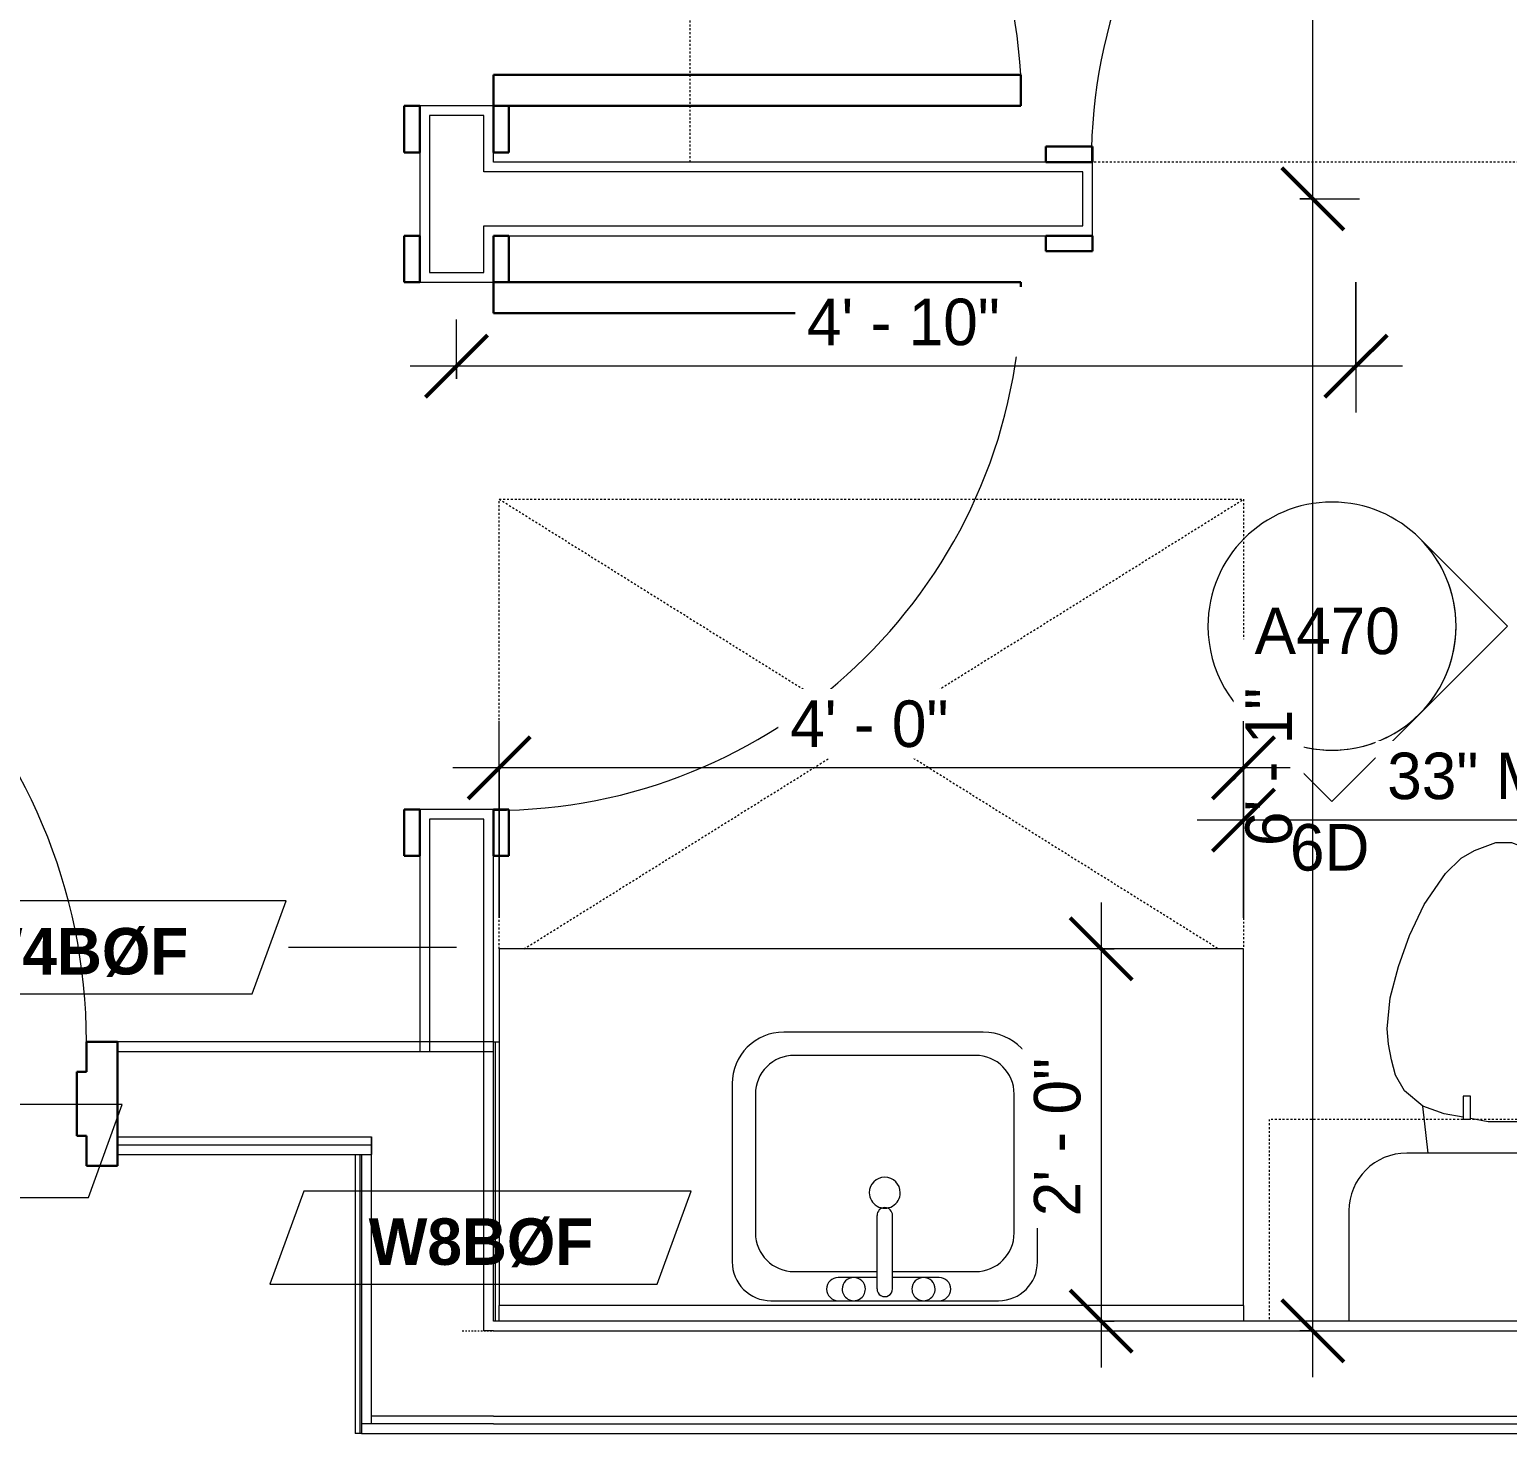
# Model space of a CAD drawing. Header units: inches. Extents: x -4010 to -1814, y 9846 to 12241.
# Drawn here: x -3097.1 to -3001.8, y 11718.1 to 11808.7 of the extents above; entities that cross this region are included whole.
import ezdxf

# ---------------------------------------------------------------- set-up
doc = ezdxf.new("R2010")
doc.units = ezdxf.units.IN
doc.header["$MEASUREMENT"] = 0
doc.linetypes.add('Dash', pattern=[0.25, 0.125, -0.125])
doc.linetypes.add('Dash 3_32_', pattern=[0.1875, 0.09375, -0.09375])
for name, color, linetype, lineweight in [('0-1', 7, 'Continuous', 5), ('0-2', 7, 'Continuous', 9), ('A-ANNO-DIMS', 211, 'Continuous', 9), ('A-ANNO-DIMS-32', 211, 'Continuous', 9), ('A-DETL-1', 90, 'Dash 3_32_', 18), ('A-DOOR-1', 7, 'Continuous', 9), ('A-DOOR-2', 10, 'Continuous', 30), ('A-DOOR-3', 31, 'Continuous', 9), ('A-DOOR-4', 31, 'Continuous', 30), ('A-DOOR-FRAM-2', 10, 'Continuous', 30), ('A-DOOR-FRAM-3', 31, 'Continuous', 30), ('A-GENM', 5, 'Continuous', 9), ('A-GENM-HDLN', 13, 'Dash', 9), ('A-WALL', 113, 'Continuous', 18), ('A-WALL-2', 250, 'Continuous', 18), ('A-WALL-3', 113, 'Continuous', 9), ('A-WALL-IDEN', 211, 'Continuous', 9), ('G-ANNO-SYMB-3', 111, 'Continuous', 9), ('I-FURN', 30, 'Continuous', 9), ('I-FURN-HDLN', 30, 'Dash', 9), ('I-WALL-3', 7, 'Continuous', 9), ('P-SANR-FIXT', 6, 'Continuous', 9), ('Q-CASE', 31, 'Continuous', 9), ('Q-CASE-3', 31, 'Dash', 9)]:
    doc.layers.add(name, color=color, linetype=linetype, lineweight=lineweight)
doc.styles.add('Century Gothic', font='ufonts.com_century-gothic.ttf', dxfattribs={"height": 3})
doc.styles.add('Century Gothic_B_1', font='GOTHICB.TTF', dxfattribs={"height": 3})
doc.dimstyles.new('OD_1__HACK_2', dxfattribs={"dimscale": 12, "dimtxt": 3.132505, "dimasz": 0.333333, "dimexe": 0.25, "dimexo": 0.166667, "dimgap": 0.041667, "dimtad": 1, "dimdec": 4, "dimrnd": 0.0625, "dimzin": 3, "dimdsep": 46, "dimlunit": 4, "dimtxsty": 'Century Gothic', "dimblk1": 'OBLIQUE', "dimblk2": 'OBLIQUE', "dimsah": 1, "dimcen": 0.09, "dimdle": 0.25, "dimazin": 0, "dimtfac": 1, "dimtdec": 4, "dimtix": 1, "dimtmove": 0, "dimatfit": 3, "dimfxl": 1, "dimtvp": 1, "dimtfill": 1, "dimfrac": 2, "dimtolj": 1, "dimtzin": 0, "dimarcsym": 2})
doc.dimstyles.new('OD_1__HACK_2_1', dxfattribs={"dimscale": 12, "dimtxt": 3.132505, "dimasz": 0.333333, "dimexe": 0.25, "dimexo": 0.166667, "dimgap": 0.041667, "dimtad": 1, "dimdec": 4, "dimrnd": 0.0625, "dimzin": 3, "dimdsep": 46, "dimlunit": 4, "dimtxsty": 'Century Gothic', "dimblk1": 'OBLIQUE', "dimblk2": 'OBLIQUE', "dimsah": 1, "dimcen": 0.09, "dimdle": 0.25, "dimazin": 0, "dimtfac": 1, "dimtdec": 4, "dimtix": 1, "dimtmove": 0, "dimatfit": 3, "dimfxl": 1, "dimtvp": 1, "dimtfill": 1, "dimfrac": 2, "dimtolj": 1, "dimtzin": 0, "dimarcsym": 2})

# ---------------------------------------------------------------- blocks, each defined once
blk = doc.blocks.new('Basic Wall _ INT - W8BØF - _5_8 GYP - 2X8 WOOD_BATT_ - 5_8 GYP_ - ___-2320057-UNIT PLANS - 1ST FLOOR')
at = {"layer": 'I-WALL-3'}
for p, q in [((-3067.149, 11743.364), (-3067.106, 11743.364)), ((-3067.106, 11743.364), (-3067.024, 11743.364)), ((-3067.024, 11725.364), (-3067.024, 11743.364)), ((-3067.024, 11743.364), (-3066.776, 11743.364))]:
    blk.add_line(p, q, dxfattribs=at)
blk = doc.blocks.new('Basic Wall _ INT - W8BØF - _5_8 GYP - 2X8 WOOD_BATT_ - 5_8 GYP_ - ___-2320056-UNIT PLANS - 1ST FLOOR')
at = {"layer": 'I-WALL-3'}
for p, q in [((-3076.062, 11736.114), (-3076.062, 11718.114)), ((-3075.774, 11736.114), (-3075.774, 11718.114)), ((-3075.774, 11718.114), (-3076.062, 11718.114)), ((-3075.692, 11718.114), (-3075.774, 11718.114)), ((-3075.649, 11718.114), (-3075.692, 11718.114))]:
    blk.add_line(p, q, dxfattribs=at)
blk = doc.blocks.new('HOLLOW METAL - UNIT DOOR-2191977-UNIT PLANS - 1ST FLOOR')
at = {"layer": 'A-DOOR-1'}
blk.add_arc((18, -3.875), 36, 180, 270, dxfattribs=at)
at = {"layer": 'A-DOOR-2'}
for p, q in [((16.25, -3.875), (18, -3.875)), ((16.25, -39.875), (16.25, -3.875)), ((18, -3.875), (18, -39.875)), ((18, -39.875), (16.25, -39.875))]:
    blk.add_line(p, q, dxfattribs=at)
at = {"layer": 'A-DOOR-FRAM-2'}
for p, q in [((-20, 4.125), (-18, 4.125)), ((-20, -3.875), (-20, 4.125)), ((-18, 4.125), (-18, 2.1875)), ((18, 4.125), (20, 4.125)), ((18, 2.1875), (18, 4.125)), ((20, 4.125), (20, -3.875)), ((-18, 2.1875), (-17.375, 2.1875)), ((-17.375, 2.1875), (-17.375, -1.9375)), ((17.375, 2.1875), (18, 2.1875)), ((17.375, -1.9375), (17.375, 2.1875)), ((-18, -1.9375), (-18, -3.875)), ((-17.375, -1.9375), (-18, -1.9375)), ((18, -1.9375), (17.375, -1.9375)), ((18, -3.875), (18, -1.9375)), ((-18, -3.875), (-20, -3.875)), ((20, -3.875), (18, -3.875))]:
    blk.add_line(p, q, dxfattribs=at)
blk = doc.blocks.new('CTR - 1st Phase - Common Walls_rvt-1-UNIT PLANS - 1ST FLOOR')
at = {"layer": 'A-WALL-2'}
for p, q in [((-3091.399, 11742.739), (-3075.649, 11742.739)), ((-3075.649, 11742.739), (-3075.024, 11742.739)), ((-3075.024, 11742.739), (-3067.774, 11742.739)), ((-3067.774, 11724.739), (-3067.774, 11742.739)), ((-3091.399, 11737.239), (-3075.649, 11737.239)), ((-3091.399, 11736.739), (-3075.649, 11736.739)), ((-3075.649, 11737.239), (-3075.024, 11737.239)), ((-3075.649, 11736.739), (-3075.024, 11736.739)), ((-3075.024, 11737.239), (-3075.024, 11736.739)), ((-3075.024, 11736.739), (-3075.024, 11737.239)), ((-3075.024, 11736.739), (-3075.024, 11736.114)), ((-3075.024, 11736.114), (-3075.024, 11736.739)), ((-3075.649, 11736.114), (-3075.024, 11736.114)), ((-3075.024, 11719.239), (-3075.024, 11736.114)), ((-3067.149, 11724.739), (-3067.774, 11724.739)), ((-3067.149, 11724.739), (-2939.336, 11724.739)), ((-3067.774, 11719.239), (-3075.024, 11719.239)), ((-3075.024, 11718.739), (-3075.024, 11719.239)), ((-3075.024, 11718.739), (-3075.024, 11719.239)), ((-3067.149, 11719.239), (-3067.774, 11719.239)), ((-3067.149, 11719.239), (-2803.899, 11719.239)), ((-3075.024, 11718.739), (-3075.649, 11718.739)), ((-3067.149, 11718.739), (-3075.024, 11718.739)), ((-3067.149, 11718.739), (-2803.899, 11718.739))]:
    blk.add_line(p, q, dxfattribs=at)
at = {"layer": 'I-WALL-3'}
for p, q in [((-3075.649, 11743.364), (-3091.399, 11743.364)), ((-3067.774, 11743.364), (-3075.649, 11743.364)), ((-3067.149, 11743.364), (-3067.774, 11743.364)), ((-3067.149, 11725.364), (-3067.149, 11743.364)), ((-3091.399, 11736.114), (-3075.649, 11736.114)), ((-3075.649, 11736.114), (-3075.649, 11718.739)), ((-2980.485, 11725.364), (-3067.149, 11725.364)), ((-3075.649, 11718.739), (-3075.649, 11718.114)), ((-3075.649, 11718.114), (-3067.149, 11718.114)), ((-3067.149, 11718.114), (-2803.899, 11718.114))]:
    blk.add_line(p, q, dxfattribs=at)
at = {"layer": '0-2', "rotation": 180}
blk.add_blockref('HOLLOW METAL - UNIT DOOR-2191977-UNIT PLANS - 1ST FLOOR', (-3111.399, 11739.489), dxfattribs=at)
at = {"layer": '0-2'}
for name in ['Basic Wall _ INT - W8BØF - _5_8 GYP - 2X8 WOOD_BATT_ - 5_8 GYP_ - ___-2320057-UNIT PLANS - 1ST FLOOR', 'Basic Wall _ INT - W8BØF - _5_8 GYP - 2X8 WOOD_BATT_ - 5_8 GYP_ - ___-2320056-UNIT PLANS - 1ST FLOOR']:
    blk.add_blockref(name, (0, 0), dxfattribs=at)
blk = doc.blocks.new('SWING - SINGLE - FLUSH - 2-10 x 6-8 - PRIVACY-3199407-UNIT PLANS - 1ST FLOOR')
at = {"layer": 'A-DOOR-3'}
blk.add_arc((17, 2.375), 34.067, 93.36569, 180, dxfattribs=at)
at = {"layer": 'A-DOOR-4'}
for p, q in [((15, 2.375), (15, 36.383)), ((17, 36.383), (15, 36.383)), ((17, 2.375), (17, 36.383)), ((17, 2.375), (15, 2.375))]:
    blk.add_line(p, q, dxfattribs=at)
at = {"layer": 'A-DOOR-FRAM-3'}
for p, q in [((-17, 3.375), (-20, 3.375)), ((-20, 3.375), (-20, 2.375)), ((-17, 2.375), (-17, 3.375)), ((20, 3.375), (17, 3.375)), ((17, 3.375), (17, 2.375)), ((20, 2.375), (20, 3.375)), ((-20, 2.375), (-17, 2.375)), ((17, 2.375), (20, 2.375)), ((-17, -2.375), (-20, -2.375)), ((-20, -2.375), (-20, -3.375)), ((-17, -3.375), (-17, -2.375)), ((20, -2.375), (17, -2.375)), ((17, -2.375), (17, -3.375)), ((20, -3.375), (20, -2.375)), ((-20, -3.375), (-17, -3.375)), ((17, -3.375), (20, -3.375))]:
    blk.add_line(p, q, dxfattribs=at)
blk = doc.blocks.new('Bed-Standard - Queen 60_ x 79_-V75-UNIT PLANS - 1ST FLOOR')
at = {"layer": 'I-FURN-HDLN'}
for p, q in [((-55.311, 77.295), (-7.936, 77.295)), ((-55.311, 17.359), (-55.311, 51.359))]:
    blk.add_line(p, q, dxfattribs=at)
blk = doc.blocks.new('M_Sink Vanity-Square - 500 x 440mm-1352614-UNIT PLANS - 1ST FLOOR')
at = {"layer": 'P-SANR-FIXT'}
for p, q in [((7.96, 7.092), (-6.725, 7.092)), ((3.618, 7.092), (-2.882, 7.092)), ((0.118, 6.329), (0.118, 1.59)), ((1.118, 6.329), (1.118, 1.59)), ((0.118, 5.217), (-5.225, 5.217)), ((-2.882, 5.592), (0.118, 5.592)), ((1.118, 5.592), (3.618, 5.592)), ((6.46, 5.217), (1.118, 5.217)), ((-9.225, 4.592), (-9.225, -6.73)), ((10.46, -6.91), (10.46, 4.592)), ((-7.725, 2.717), (-7.725, -6.23)), ((8.96, -6.23), (8.96, 2.717)), ((-5.225, -8.73), (6.46, -8.73)), ((-5.725, -10.23), (7.139, -10.23))]:
    blk.add_line(p, q, dxfattribs=at)
for centre, radius, start, end in [((-6.725, 4.592), 2.5, 90, 180), ((-2.882, 6.342), 0.75, 90, 270), ((-1.882, 6.342), 0.75, 360, 180), ((0.618, 6.329), 0.5, 360, 180), ((2.618, 6.342), 0.75, 360, 180), ((3.618, 6.342), 0.75, 270, 90), ((7.96, 4.592), 2.5, 360, 90), ((-1.882, 6.342), 0.75, 180, 0), ((2.618, 6.342), 0.75, 180, 360), ((-5.225, 2.717), 2.5, 90, 180), ((6.46, 2.717), 2.5, 0, 90), ((0.618, 0.125), 1, 360, 180), ((0.618, 1.59), 0.5, 180, 0), ((0.618, 0.125), 1, 180, 0), ((-5.225, -6.23), 2.5, 180, 270), ((6.46, -6.23), 2.5, 270, 0), ((-5.725, -6.73), 3.5, 180, 270), ((7.139, -6.91), 3.321, 270, 0)]:
    blk.add_arc(centre, radius, start, end, dxfattribs=at)
blk = doc.blocks.new('Toilet-Domestic-3D - Toilet-Domestic-3D-3234795-UNIT PLANS - 1ST FLOOR')
at = {"layer": 'P-SANR-FIXT'}
for p, q in [((-2.74, 11), (-1.874, 11.5)), ((-1.874, 11.5), (-0.5, 12)), ((-0.5, 12), (0.5, 12)), ((0.5, 12), (1.874, 11.5)), ((1.874, 11.5), (2.74, 11)), ((-3.74, 10), (-2.74, 11)), ((2.74, 11), (3.74, 10)), ((-5.127, 8), (-3.74, 10)), ((3.74, 10), (5.127, 8)), ((-6.06, 6), (-5.127, 8)), ((5.127, 8), (6.06, 6)), ((-6.788, 4), (-6.06, 6)), ((6.06, 6), (6.788, 4)), ((-7.326, 1.992), (-6.788, 4)), ((6.788, 4), (7.326, 1.992)), ((-7.5, 0), (-7.326, 1.992)), ((7.326, 1.992), (7.5, 0)), ((-7.413, -0.996), (-7.5, 0)), ((7.5, 0), (7.413, -0.996)), ((-7.236, -2), (-7.413, -0.996)), ((7.413, -0.996), (7.236, -2)), ((-6.968, -3), (-7.236, -2)), ((7.236, -2), (6.968, -3)), ((-6.401, -4), (-6.968, -3)), ((6.968, -3), (6.401, -4)), ((-5.209, -5), (-6.401, -4)), ((6.401, -4), (5.209, -5)), ((-3.836, -5.5), (-5.209, -5)), ((-4.862, -8.024), (-5.209, -5)), ((-2.613, -5.716), (-3.836, -5.5)), ((3.836, -5.5), (2.375, -5.758)), ((5.209, -5), (3.836, -5.5)), ((4.862, -8.024), (5.209, -5)), ((-1, -6), (-2.125, -5.802)), ((1, -6), (-1, -6)), ((1.887, -5.844), (1, -6)), ((6.25, -8.024), (-6.25, -8.024)), ((-9.976, -11.75), (-9.976, -18.856)), ((9.976, -18.856), (9.976, -11.75))]:
    blk.add_line(p, q, dxfattribs=at)
for centre, start, end in [((-6.25, -11.75), 90, 180), ((6.25, -11.75), 0, 90)]:
    blk.add_arc(centre, 3.726, start, end, dxfattribs=at)
blk = doc.blocks.new('Bath Vanity - Bath Vanity 48_-2551079-UNIT PLANS - 1ST FLOOR')
at = {"layer": 'Q-CASE'}
for p, q in [((-23.262, -1.005), (-23.262, -24)), ((24.738, -24), (24.738, -1.005)), ((-23.262, -24), (24.738, -24))]:
    blk.add_line(p, q, dxfattribs=at)
blk = doc.blocks.new('ADA Clearances - 30_x48_-V76-UNIT PLANS - 1ST FLOOR')
at = {"layer": 'A-GENM-HDLN'}
for p, q in [((15, 24), (-14.005, -22.407)), ((-14.005, 24), (-8.005, 24)), ((-5.005, 24), (15, 24)), ((15, 24), (15, -24)), ((-14.005, 22.407), (15, -24)), ((15, -24), (-14.005, -24))]:
    blk.add_line(p, q, dxfattribs=at)
blk = doc.blocks.new('BATHROOM MIRROR - BATHROOM MIRROR 48_-3124766-UNIT PLANS - 1ST FLOOR')
at = {"layer": 'Q-CASE'}
for p, q in [((24.738, 24), (-23.262, 24)), ((-23.262, 23), (-23.262, 24)), ((24.738, 24), (24.738, 23)), ((-23.262, 23), (24.738, 23))]:
    blk.add_line(p, q, dxfattribs=at)
blk = doc.blocks.new('300 Series Wall Hung Cabinet_326 - 30_-2909952-UNIT PLANS - 1ST FLOOR')
at = {"layer": 'Q-CASE'}
for p, q in [((-2.5, -13.188), (-2.012, -13.188)), ((-2.5, -13.188), (-2.5, -14.687)), ((-2.012, -14.687), (-2.012, -13.188)), ((2, -13.188), (2.488, -13.188)), ((2, -13.188), (2, -14.687)), ((2.488, -14.687), (2.488, -13.188)), ((-2.5, -14.687), (-2.012, -14.687)), ((2, -14.687), (2.488, -14.687))]:
    blk.add_line(p, q, dxfattribs=at)
at = {"layer": 'Q-CASE-3'}
for p, q in [((15, -0.188), (-15, -0.188)), ((-15, -0.188), (-15, -13.188)), ((15, -13.188), (15, -0.188)), ((-15, -13.188), (15, -13.188))]:
    blk.add_line(p, q, dxfattribs=at)
blk = doc.blocks.new('SWING - SINGLE - FLUSH - 2-10 x 6-8 - PRIVACY-3199405-UNIT PLANS - 1ST FLOOR')
at = {"layer": 'A-DOOR-3'}
blk.add_arc((17, -2.375), 34.067, 180, 266.63431, dxfattribs=at)
at = {"layer": 'A-DOOR-4'}
for p, q in [((15, -2.375), (15, -36.383)), ((17, -2.375), (15, -2.375)), ((17, -2.375), (17, -36.383)), ((17, -36.383), (15, -36.383))]:
    blk.add_line(p, q, dxfattribs=at)
at = {"layer": 'A-DOOR-FRAM-3'}
for p, q in [((-20, 2.375), (-20, 3.375)), ((-20, 3.375), (-17, 3.375)), ((-17, 3.375), (-17, 2.375)), ((17, 2.375), (17, 3.375)), ((17, 3.375), (20, 3.375)), ((20, 3.375), (20, 2.375)), ((-17, 2.375), (-20, 2.375)), ((20, 2.375), (17, 2.375)), ((-20, -2.375), (-17, -2.375)), ((-20, -3.375), (-20, -2.375)), ((-17, -2.375), (-17, -3.375)), ((17, -2.375), (20, -2.375)), ((17, -3.375), (17, -2.375)), ((20, -2.375), (20, -3.375)), ((-17, -3.375), (-20, -3.375)), ((20, -3.375), (17, -3.375))]:
    blk.add_line(p, q, dxfattribs=at)
blk = doc.blocks.new('Elevation - Filled Arrow-152140-UNIT PLANS - 1ST FLOOR')
at = {"layer": 'G-ANNO-SYMB-3'}
for start, end in [(360, 180), (180, 360)]:
    blk.add_arc((0, 0), 0.25, start, end, dxfattribs=at)
blk = doc.blocks.new('Elevation - Filled Arrow-151867-UNIT PLANS - 1ST FLOOR')
at = {"layer": 'G-ANNO-SYMB-3'}
for p, q in [((0, 0.3536), (-0.1768, 0.1768)), ((0.1768, 0.1768), (0, 0.3536))]:
    blk.add_line(p, q, dxfattribs=at)
blk.add_arc((0, 0), 0.25, 45, 135, dxfattribs=at)
blk = doc.blocks.new('DIMBLOCK219-UNIT PLANS - 1ST FLOOR')
at = {"layer": 'A-ANNO-DIMS-32', "lineweight": 50}
for p, q in [((-3014.307, 11797.739), (-3016.307, 11799.739)), ((-3014.307, 11797.739), (-3012.307, 11795.739)), ((-3014.307, 11724.739), (-3016.307, 11726.739)), ((-3014.307, 11724.739), (-3012.307, 11722.739))]:
    blk.add_line(p, q, dxfattribs=at)
at = {"layer": 'A-ANNO-DIMS-32'}
for p, q in [((-3015.136, 11797.739), (-3011.307, 11797.739)), ((-3014.307, 11797.739), (-3015.136, 11797.739)), ((-3014.307, 11721.739), (-3014.307, 11797.739)), ((-3015.136, 11724.739), (-3011.307, 11724.739)), ((-3014.307, 11724.739), (-3015.136, 11724.739))]:
    blk.add_line(p, q, dxfattribs=at)
at = {"layer": 'A-ANNO-DIMS-32', "color": 0, "insert": (-3018.653, 11755.994), "char_height": 3, "width": 12.58969, "attachment_point": 1, "rotation": 90, "line_spacing_factor": 0.984502, "style": 'Century Gothic', "bg_fill": 3, "box_fill_scale": 1.25, "bg_fill_color": 256, "bg_fill_true_color": 13158600, "bg_fill_transparency": 0}
blk.add_mtext('6\' - 1"', dxfattribs=at)
blk = doc.blocks.new('_Oblique')
at = {"color": 0, "linetype": 'ByBlock', "lineweight": -2}
blk.add_line((-0.5, -0.5), (0.5, 0.5), dxfattribs=at)
blk = doc.blocks.new('DIMBLOCK220-UNIT PLANS - 1ST FLOOR')
at = {"layer": 'A-ANNO-DIMS-32', "lineweight": 50}
for p, q in [((-3014.307, 11916.739), (-3016.307, 11918.739)), ((-3014.307, 11916.739), (-3012.307, 11914.739)), ((-3014.307, 11797.739), (-3016.307, 11799.739)), ((-3014.307, 11797.739), (-3012.307, 11795.739))]:
    blk.add_line(p, q, dxfattribs=at)
at = {"layer": 'A-ANNO-DIMS-32'}
for p, q in [((-3015.136, 11916.739), (-3011.307, 11916.739)), ((-3014.307, 11916.739), (-3015.136, 11916.739)), ((-3014.307, 11797.739), (-3014.307, 11916.739)), ((-3015.136, 11797.739), (-3011.307, 11797.739)), ((-3014.307, 11797.739), (-3015.136, 11797.739))]:
    blk.add_line(p, q, dxfattribs=at)
at = {"layer": 'A-ANNO-DIMS-32', "color": 0, "insert": (-3018.653, 11850.825), "char_height": 3, "width": 15.39402, "attachment_point": 1, "rotation": 90, "line_spacing_factor": 0.984502, "style": 'Century Gothic', "bg_fill": 3, "box_fill_scale": 1.25, "bg_fill_color": 256, "bg_fill_true_color": 13158600, "bg_fill_transparency": 0}
blk.add_mtext('9\' - 11"', dxfattribs=at)
blk = doc.blocks.new('DIMBLOCK227-UNIT PLANS - 1ST FLOOR')
at = {"layer": 'A-ANNO-DIMS-32'}
for p, q in [((-3011.524, 11792.364), (-3011.524, 11783.958)), ((-3011.524, 11786.958), (-3011.524, 11792.364)), ((-3069.524, 11786.129), (-3069.524, 11789.958)), ((-3008.524, 11786.958), (-3072.524, 11786.958)), ((-3069.524, 11786.958), (-3069.524, 11786.129))]:
    blk.add_line(p, q, dxfattribs=at)
at = {"layer": 'A-ANNO-DIMS-32', "lineweight": 50}
for p, q in [((-3069.524, 11786.958), (-3067.524, 11788.958)), ((-3011.524, 11786.958), (-3009.524, 11788.958)), ((-3069.524, 11786.958), (-3071.524, 11784.958)), ((-3011.524, 11786.958), (-3013.524, 11784.958))]:
    blk.add_line(p, q, dxfattribs=at)
at = {"layer": 'A-ANNO-DIMS-32', "color": 0, "insert": (-3046.938, 11791.303), "char_height": 3, "width": 15.39402, "attachment_point": 1, "line_spacing_factor": 0.984502, "style": 'Century Gothic', "bg_fill": 3, "box_fill_scale": 1.25, "bg_fill_color": 256, "bg_fill_true_color": 13158600, "bg_fill_transparency": 0}
blk.add_mtext('4\' - 10"', dxfattribs=at)
blk = doc.blocks.new('DIMBLOCK258-UNIT PLANS - 1ST FLOOR')
at = {"layer": 'A-ANNO-DIMS-32'}
for p, q in [((-3066.774, 11751.364), (-3066.774, 11764.043)), ((-3018.774, 11751.364), (-3018.774, 11764.043)), ((-3015.774, 11761.043), (-3069.774, 11761.043)), ((-3066.774, 11761.043), (-3066.774, 11751.364)), ((-3018.774, 11761.043), (-3018.774, 11751.364))]:
    blk.add_line(p, q, dxfattribs=at)
at = {"layer": 'A-ANNO-DIMS-32', "lineweight": 50}
for p, q in [((-3066.774, 11761.043), (-3064.774, 11763.043)), ((-3018.774, 11761.043), (-3016.774, 11763.043)), ((-3066.774, 11761.043), (-3068.774, 11759.043)), ((-3018.774, 11761.043), (-3020.774, 11759.043))]:
    blk.add_line(p, q, dxfattribs=at)
at = {"layer": 'A-ANNO-DIMS-32', "color": 0, "insert": (-3048.019, 11765.388), "char_height": 3, "width": 12.58969, "attachment_point": 1, "line_spacing_factor": 0.984502, "style": 'Century Gothic', "bg_fill": 3, "box_fill_scale": 1.25, "bg_fill_color": 256, "bg_fill_true_color": 13158600, "bg_fill_transparency": 0}
blk.add_mtext('4\' - 0"', dxfattribs=at)
blk = doc.blocks.new('DIMBLOCK259-UNIT PLANS - 1ST FLOOR')
at = {"layer": 'A-ANNO-DIMS-32'}
for p, q in [((-3027.95, 11752.364), (-3027.95, 11722.364)), ((-3027.122, 11749.364), (-3030.95, 11749.364)), ((-3027.95, 11749.364), (-3027.122, 11749.364)), ((-3027.122, 11725.364), (-3030.95, 11725.364)), ((-3027.95, 11725.364), (-3027.122, 11725.364))]:
    blk.add_line(p, q, dxfattribs=at)
at = {"layer": 'A-ANNO-DIMS-32', "lineweight": 50}
for p, q in [((-3027.95, 11749.364), (-3029.95, 11751.364)), ((-3027.95, 11749.364), (-3025.95, 11747.364)), ((-3027.95, 11725.364), (-3029.95, 11727.364)), ((-3027.95, 11725.364), (-3025.95, 11723.364))]:
    blk.add_line(p, q, dxfattribs=at)
at = {"layer": 'A-ANNO-DIMS-32', "color": 0, "insert": (-3032.295, 11732.119), "char_height": 3, "width": 12.58969, "attachment_point": 1, "rotation": 90, "line_spacing_factor": 0.984502, "style": 'Century Gothic', "bg_fill": 3, "box_fill_scale": 1.25, "bg_fill_color": 256, "bg_fill_true_color": 13158600, "bg_fill_transparency": 0}
blk.add_mtext('2\' - 0"', dxfattribs=at)
blk = doc.blocks.new('DIMBLOCK355-UNIT PLANS - 1ST FLOOR')
at = {"layer": 'A-ANNO-DIMS-32'}
for p, q in [((-3018.774, 11751.369), (-3018.774, 11760.678)), ((-2985.235, 11756.85), (-2985.235, 11760.678)), ((-2982.235, 11757.678), (-3021.774, 11757.678)), ((-3018.774, 11757.678), (-3018.774, 11751.369)), ((-2985.235, 11757.678), (-2985.235, 11756.85))]:
    blk.add_line(p, q, dxfattribs=at)
at = {"layer": 'A-ANNO-DIMS-32', "lineweight": 50}
for p, q in [((-3018.774, 11757.678), (-3016.774, 11759.678)), ((-2985.235, 11757.678), (-2983.235, 11759.678)), ((-3018.774, 11757.678), (-3020.774, 11755.678)), ((-2985.235, 11757.678), (-2987.235, 11755.678))]:
    blk.add_line(p, q, dxfattribs=at)
at = {"layer": 'A-ANNO-DIMS-32', "color": 0, "insert": (-3009.513, 11762.023), "char_height": 3, "width": 18.01936, "attachment_point": 1, "line_spacing_factor": 0.984502, "style": 'Century Gothic', "bg_fill": 3, "box_fill_scale": 1.25, "bg_fill_color": 256, "bg_fill_true_color": 13158600, "bg_fill_transparency": 0}
blk.add_mtext('33" MIN', dxfattribs=at)
blk = doc.blocks.new('Wall Tag - Arch Wall-3956453-UNIT PLANS - 1ST FLOOR')
at = {"layer": 'A-WALL-IDEN'}
for p, q in [((-0.3561, 0.0937), (-0.4244, -0.0937)), ((0.4244, 0.0937), (-0.3561, 0.0937)), ((0.3561, -0.0937), (0.4244, 0.0937)), ((-0.4244, -0.0937), (0.3561, -0.0937))]:
    blk.add_line(p, q, dxfattribs=at)

msp = doc.modelspace()

# ---------------------------------------------------------------- linework, layer by layer
at = {"layer": 'A-DETL-1'}
msp.add_line((-3069.16194, 11724.7394), (-2941.48929, 11724.7394), dxfattribs=at)
at = {"layer": 'A-WALL'}
for p, q in [((-3071.27374, 11803.1144), (-3071.27374, 11792.9894)), ((-3067.77374, 11803.1144), (-3071.27374, 11803.1144)), ((-3067.77374, 11799.4894), (-3067.77374, 11803.1144)), ((-3029.14874, 11799.4894), (-3067.77374, 11799.4894)), ((-3029.14874, 11795.9894), (-3029.14874, 11799.4894)), ((-3067.77374, 11792.9894), (-3067.77374, 11795.9894)), ((-3067.77374, 11795.9894), (-3029.14874, 11795.9894)), ((-3071.27374, 11792.9894), (-3067.77374, 11792.9894)), ((-3067.77374, 11757.7394), (-3071.27374, 11757.7394)), ((-3071.27374, 11757.7394), (-3071.27374, 11742.74399)), ((-3067.77374, 11742.74399), (-3067.77374, 11757.7394))]:
    msp.add_line(p, q, dxfattribs=at)
at = {"layer": 'A-WALL-3'}
for p, q in [((-3067.14874, 11803.7394), (-3071.89874, 11803.7394)), ((-3071.89874, 11803.7394), (-3071.89874, 11792.3644)), ((-3067.14874, 11800.1144), (-3067.14874, 11803.7394)), ((-3028.52374, 11800.1144), (-3067.14874, 11800.1144)), ((-3028.52374, 11795.3644), (-3028.52374, 11800.1144)), ((-3067.14874, 11792.3644), (-3067.14874, 11795.3644)), ((-3067.14874, 11795.3644), (-3028.52374, 11795.3644)), ((-3071.89874, 11792.3644), (-3067.14874, 11792.3644)), ((-3067.14874, 11758.3644), (-3071.89874, 11758.3644)), ((-3071.89874, 11758.3644), (-3071.89874, 11742.74399)), ((-3067.14874, 11742.74399), (-3067.14874, 11758.3644)), ((-3071.89874, 11742.74399), (-3067.14874, 11742.74399))]:
    msp.add_line(p, q, dxfattribs=at)

# ---------------------------------------------------------------- block references
at = {"layer": '0-1'}
msp.add_blockref('CTR - 1st Phase - Common Walls_rvt-1-UNIT PLANS - 1ST FLOOR', (0, 0), dxfattribs=at)
at = {"layer": 'A-DOOR-3'}
for name, p, rotation in [('SWING - SINGLE - FLUSH - 2-10 x 6-8 - PRIVACY-3199407-UNIT PLANS - 1ST FLOOR', (-3069.52374, 11820.7394), 269.9999999999648), ('SWING - SINGLE - FLUSH - 2-10 x 6-8 - PRIVACY-3199405-UNIT PLANS - 1ST FLOOR', (-3069.52374, 11775.3644), 89.99999999996474)]:
    msp.add_blockref(name, p, dxfattribs=dict(at, rotation=rotation))
msp.add_blockref('SWING - SINGLE - FLUSH - 2-10 x 6-8 - PRIVACY-3199407-UNIT PLANS - 1ST FLOOR', (-3011.52374, 11797.7394), dxfattribs=at)
at = {"layer": 'A-GENM', "rotation": 90.00000000005467}
msp.add_blockref('ADA Clearances - 30_x48_-V76-UNIT PLANS - 1ST FLOOR', (-3042.77374, 11763.36899), dxfattribs=at)
at = {"layer": 'A-WALL-IDEN', "xscale": 31.99999999999999, "yscale": 31.99999999999999, "zscale": 31.99999999999999}
for p in [(-3094.0986, 11749.46568), (-3104.66749, 11736.32138), (-3067.98072, 11730.7394)]:
    msp.add_blockref('Wall Tag - Arch Wall-3956453-UNIT PLANS - 1ST FLOOR', p, dxfattribs=at)
at = {"layer": 'G-ANNO-SYMB-3', "xscale": 31.99999999999999, "yscale": 31.99999999999999, "zscale": 31.99999999999999}
for name, rotation in [('Elevation - Filled Arrow-152140-UNIT PLANS - 1ST FLOOR', 180), ('Elevation - Filled Arrow-151867-UNIT PLANS - 1ST FLOOR', 269.9999999999983), ('Elevation - Filled Arrow-151867-UNIT PLANS - 1ST FLOOR', 180)]:
    msp.add_blockref(name, (-3013.07269, 11770.18282), dxfattribs=dict(at, rotation=rotation))
at = {"layer": 'I-FURN', "rotation": 89.99999999996894}
msp.add_blockref('Bed-Standard - Queen 60_ x 79_-V75-UNIT PLANS - 1ST FLOOR', (-2977.16474, 11855.42587), dxfattribs=at)
at = {"layer": 'P-SANR-FIXT'}
msp.add_blockref('Toilet-Domestic-3D - Toilet-Domestic-3D-3234795-UNIT PLANS - 1ST FLOOR', (-3002.00444, 11744.22021), dxfattribs=at)
at = {"layer": 'P-SANR-FIXT', "rotation": 180}
msp.add_blockref('M_Sink Vanity-Square - 500 x 440mm-1352614-UNIT PLANS - 1ST FLOOR', (-3041.29425, 11733.76814), dxfattribs=at)
at = {"layer": 'Q-CASE', "rotation": 180}
for name, p in [('Bath Vanity - Bath Vanity 48_-2551079-UNIT PLANS - 1ST FLOOR', (-3042.03603, 11725.3644)), ('300 Series Wall Hung Cabinet_326 - 30_-2909952-UNIT PLANS - 1ST FLOOR', (-3002.12944, 11725.18149)), ('BATHROOM MIRROR - BATHROOM MIRROR 48_-3124766-UNIT PLANS - 1ST FLOOR', (-3042.03603, 11749.36899))]:
    msp.add_blockref(name, p, dxfattribs=at)

# ---------------------------------------------------------------- texts
at = {"layer": 'A-WALL-IDEN', "char_height": 3, "width": 17.372, "attachment_point": 1, "style": 'Century Gothic_B_1'}
for s, insert in [('W4BØF', (-3101.31452, 11750.71321)), ('W8BØF', (-3075.19664, 11731.98693))]:
    msp.add_mtext(s, dxfattribs=dict(at, insert=insert))
at = {"layer": 'G-ANNO-SYMB-3', "char_height": 3, "attachment_point": 1, "style": 'Century Gothic'}
for s, insert, width in [('A470', (-3018.06368, 11771.37508), 12.221), ('6D', (-3015.7859, 11757.41616), 6.666)]:
    msp.add_mtext(s, dxfattribs=dict(at, insert=insert, width=width))

# ---------------------------------------------------------------- next in the draw order: dimensions: what is measured, and where the dimension line sits
at = {"layer": 'A-ANNO-DIMS'}
dim = msp.add_linear_dim(base=(-3014.30723, 11797.7394), p1=(-3017.13566, 11724.7394), p2=(-3017.13566, 11797.7394), angle=90, dimstyle='OD_1__HACK_2', override={"dimpost": '<>', "dimfxl": 73}, dxfattribs=at)
dim.commit()
dim.dimension.update_dxf_attribs({"geometry": 'DIMBLOCK219-UNIT PLANS - 1ST FLOOR', "text_midpoint": (-3016.38269, 11761.2394)})

# ---------------------------------------------------------------- next in the draw order: dimensions: what is measured, and where the dimension line sits
dim = msp.add_linear_dim(base=(-3014.30723, 11916.7394), p1=(-3017.13566, 11797.7394), p2=(-3017.13566, 11916.7394), angle=90, dimstyle='OD_1__HACK_2', override={"dimpost": '<>', "dimfxl": 119}, dxfattribs=at)
dim.commit()
dim.dimension.update_dxf_attribs({"geometry": 'DIMBLOCK220-UNIT PLANS - 1ST FLOOR', "text_midpoint": (-3016.38269, 11857.2394)})
for base, p1, p2, dimstyle, override, picture, middle in [((-3069.52374, 11786.95767), (-3011.52374, 11794.3644), (-3069.52374, 11784.12925), 'OD_1__HACK_2', {"dimpost": '<>', "dimfxl": 58.896165}, 'DIMBLOCK227-UNIT PLANS - 1ST FLOOR', (-3040.52374, 11789.03313)), ((-3066.77374, 11761.04296), (-3018.77374, 11749.3644), (-3066.77374, 11749.3644), 'OD_1__HACK_2_1', {"dimpost": '<>', "dimfxl": 48}, 'DIMBLOCK258-UNIT PLANS - 1ST FLOOR', (-3042.77374, 11763.11842))]:
    dim = msp.add_linear_dim(base=base, p1=p1, p2=p2, dimstyle=dimstyle, override=override, dxfattribs=at)
    dim.commit()
    dim.dimension.update_dxf_attribs({"geometry": picture, "text_midpoint": middle})

# ---------------------------------------------------------------- next in the draw order: linework, layer by layer
at = {"layer": 'A-WALL-IDEN'}
msp.add_line((-3069.52374, 11749.46568), (-3080.36689, 11749.46568), dxfattribs=at)

# ---------------------------------------------------------------- next in the draw order: dimensions: what is measured, and where the dimension line sits
at = {"layer": 'A-ANNO-DIMS'}
dim = msp.add_linear_dim(base=(-3018.77374, 11757.67795), p1=(-2985.23515, 11754.84952), p2=(-3018.77374, 11749.36899), text='33" MIN', dimstyle='OD_1__HACK_2_1', override={"dimpost": '<>', "dimfxl": 33.983427}, dxfattribs=at)
dim.commit()
dim.dimension.update_dxf_attribs({"geometry": 'DIMBLOCK355-UNIT PLANS - 1ST FLOOR', "text_midpoint": (-3002.00444, 11759.75341)})
dim = msp.add_linear_dim(base=(-3027.95019, 11725.3644), p1=(-3025.12176, 11749.3644), p2=(-3025.12176, 11725.3644), angle=90, dimstyle='OD_1__HACK_2_1', override={"dimpost": '<>', "dimfxl": 24}, dxfattribs=at)
dim.commit()
dim.dimension.update_dxf_attribs({"geometry": 'DIMBLOCK259-UNIT PLANS - 1ST FLOOR', "text_midpoint": (-3030.02565, 11737.3644)})

doc.saveas('drawing.dxf')
